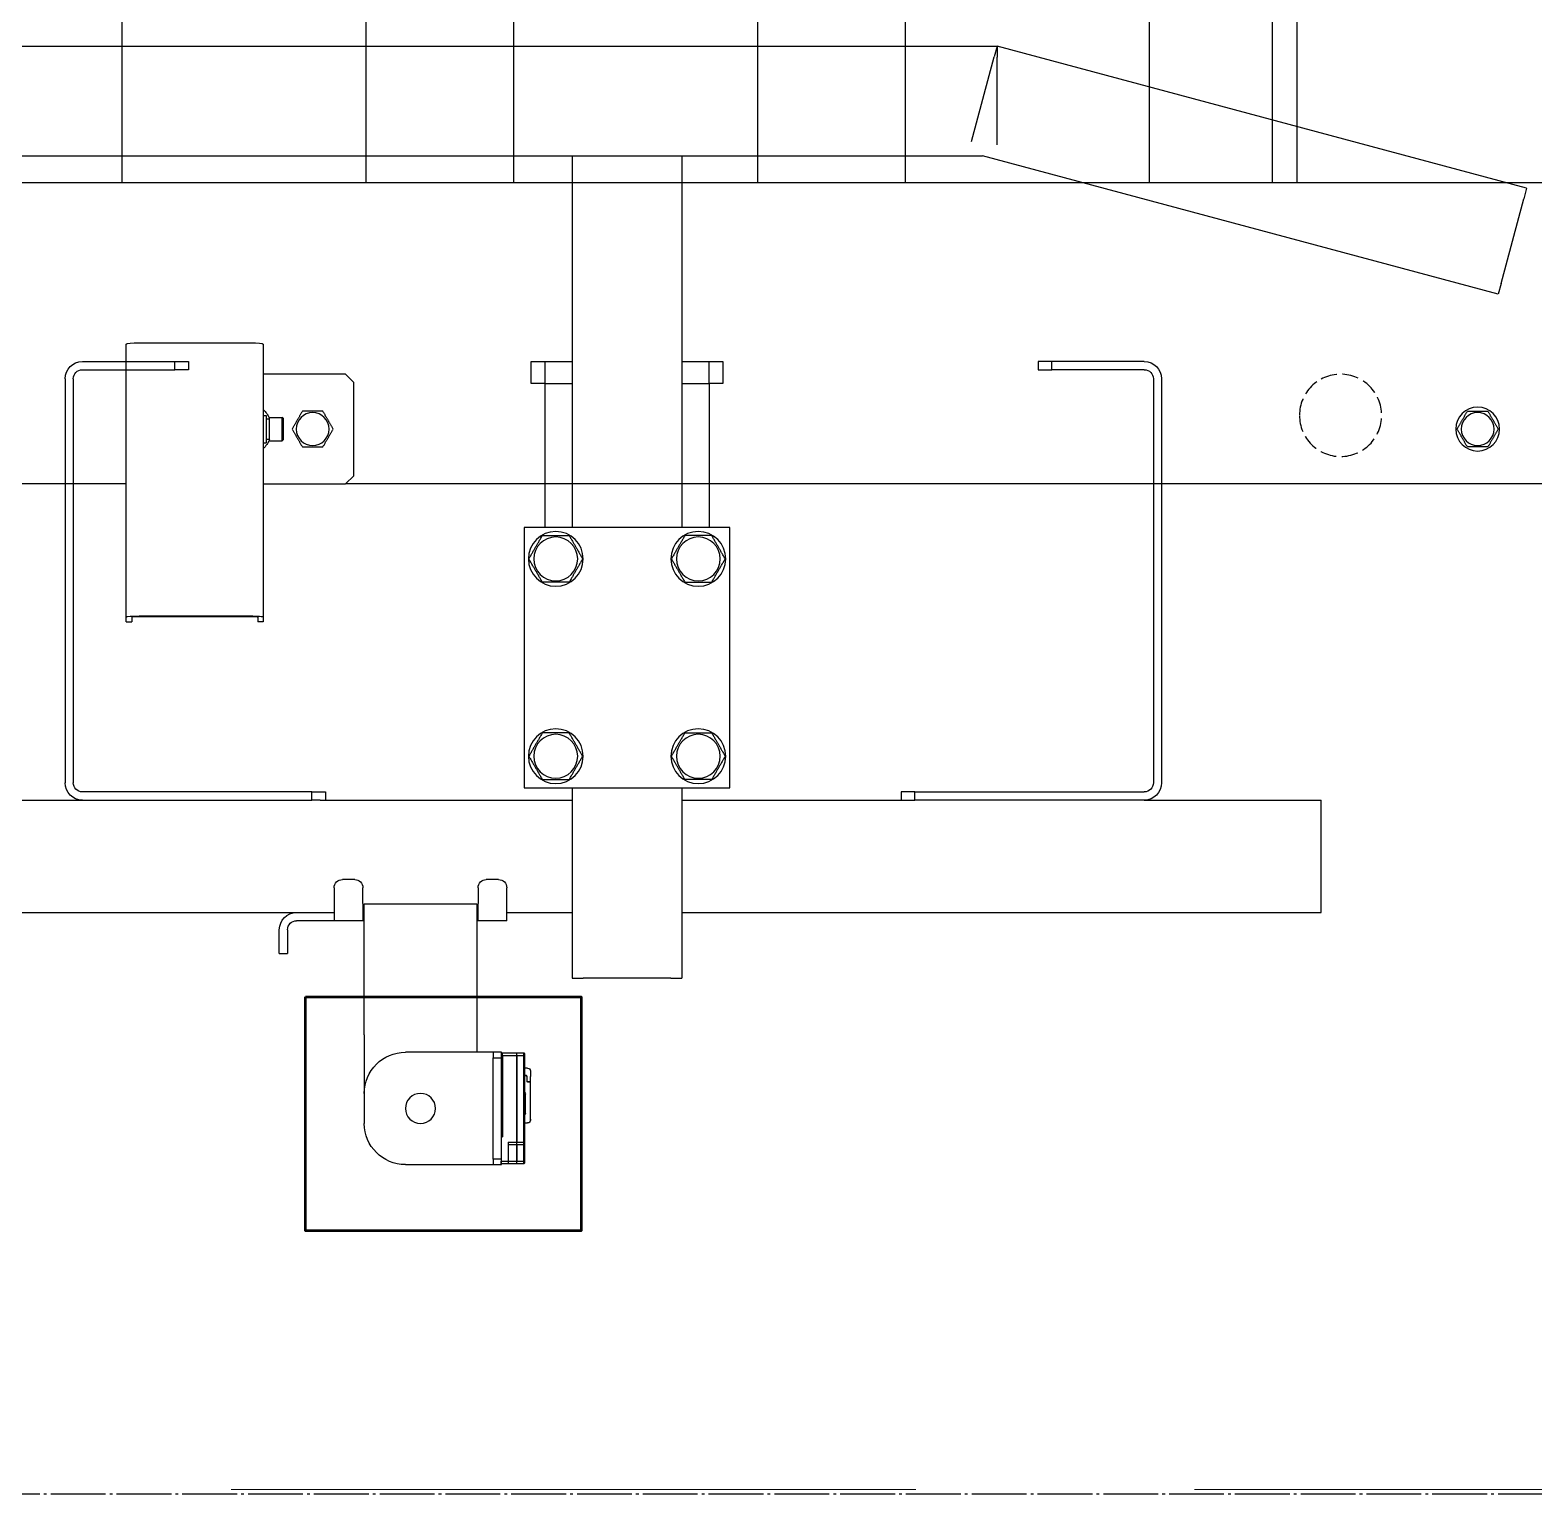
# Model space of a CAD drawing. Header units: millimetres. Extents: x -383313 to -161684, y -117025 to 99224.
# Drawn here: x -343914 to -343365, y -11582 to -11048 of the extents above; entities that cross this region are included whole.
import ezdxf

# ---------------------------------------------------------------- set-up
doc = ezdxf.new("R2010")
doc.units = ezdxf.units.MM
doc.header["$MEASUREMENT"] = 0
for name, pattern in [('DASHED', [0.75, 0.5, -0.25]), ('ESKD_shtrih', [4, 3, -1]), ('PS-GOST2.303 5', [24, 20, -1.5, 1, -1.5])]:
    doc.linetypes.add(name, pattern=pattern)
for name, color, linetype in [('PDF_Geometry', 7, 'Continuous'), ('PS_Оси', 5, 'PS-GOST2.303 5'), ('PV-3401', 7, 'Continuous')]:
    doc.layers.add(name, color=color, linetype=linetype)

# ---------------------------------------------------------------- blocks, each defined once
blk = doc.blocks.new('A$Cdbab0bab')
at = {"color": 3}
for p, q in [((125, 462), (125, -470)), ((115.81, -470), (115.81, 457)), ((169.69, -470), (169.69, 457)), ((258.69, -470), (258.69, 457)), ((312.56, -470), (312.56, 457)), ((401.56, -470), (401.56, 457)), ((455.44, -470), (455.44, 104)), ((544.44, -470), (544.44, 104)), ((2000, -470), (0, -470)), ((493, -528.97), (493, -628.59)), ((538.3, -528.56), (497.7, -528.56)), ((543, -628.59), (543, -528.97)), ((460, -543), (463, -540)), ((460, -577), (460, -543)), ((463, -540), (493, -540)), ((485.8, -556.05), (486.1, -555.75)), ((485.8, -556.05), (485.8, -563.95)), ((486.1, -564.25), (486.1, -555.75)), ((490.8, -555.75), (486.1, -555.75)), ((490.8, -564.25), (490.8, -555.75)), ((492, -556.3), (490.8, -556.3)), ((492, -555), (492, -565)), ((493, -555), (492, -555)), ((485.8, -563.95), (486.1, -564.25)), ((490.8, -564.25), (486.1, -564.25)), ((492, -563.7), (490.8, -563.7)), ((493, -565), (492, -565)), ((0, -580), (463, -580)), ((463, -580), (460, -577)), ((493, -580), (463, -580)), ((543, -580), (1463, -580)), ((493, -628.59), (493, -630.36)), ((493, -630.36), (495, -630.36)), ((495, -628.59), (495, -630.36)), ((538.3, -628.18), (497.7, -628.18)), ((538.3, -628.35), (497.7, -628.35)), ((541, -628.59), (541, -630.36)), ((543, -630.36), (541, -630.36)), ((543, -630.36), (543, -628.59))]:
    blk.add_line(p, q, dxfattribs=at)
at = {"color": 94, "linetype": 'ESKD_shtrih', "ltscale": 2}
blk.add_circle((100, -555), 15, dxfattribs=at)
at = {"color": 3}
for centre, radius in [((50, -560), 8), ((50, -560), 6), ((475, -560), 6)]:
    blk.add_circle(centre, radius, dxfattribs=at)
for start, end in [(134.427, 156.9261), (203.0739, 225.573)]:
    blk.add_arc((500, -560), 10, start, end, dxfattribs=at)
for centre, major_axis, start_param, end_param in [((497.7, -528.97), (-4.7, 0), 4.712389, 6.283185), ((538.3, -528.97), (-4.7, 0), 3.141593, 4.712389), ((497.7, -628.59), (4.7, 0), 1.570796, 3.141593), ((497.7, -628.59), (-2.7, 0), 4.712389, 6.283185), ((538.3, -628.59), (4.7, 0), 0, 1.570796), ((538.3, -628.59), (2.7, 0), 0, 1.570796)]:
    blk.add_ellipse(centre, major_axis=major_axis, ratio=0.087156, start_param=start_param, end_param=end_param, dxfattribs=at)
for points in [[(46.25, -553.5), (44.37, -556.75), (42.49, -560)], [(53.75, -553.5), (50, -553.5), (46.25, -553.5)], [(57.51, -560), (55.63, -556.75), (53.75, -553.5)], [(467.49, -560), (469.37, -556.75), (471.25, -553.5)], [(471.25, -553.5), (475, -553.5), (478.75, -553.5)], [(478.75, -553.5), (480.63, -556.75), (482.51, -560)], [(42.49, -560), (44.37, -563.25), (46.25, -566.5)], [(53.75, -566.5), (55.63, -563.25), (57.51, -560)], [(471.25, -566.5), (469.37, -563.25), (467.49, -560)], [(482.51, -560), (480.63, -563.25), (478.75, -566.5)], [(46.25, -566.5), (50, -566.5), (53.75, -566.5)], [(478.75, -566.5), (475, -566.5), (471.25, -566.5)]]:
    blk.add_rational_spline(points, [1.2245094272, 1.41394169484, 1.2245094272], degree=2, dxfattribs=at)
blk = doc.blocks.new('A$Cf5759c35')
at = {"layer": 'PDF_Geometry', "color": 8, "lineweight": 13}
for points in [[(14621.76, 6684.43), (14871.53, 6684.43)], [(14973.13, 6684.43), (15222.9, 6684.43)]]:
    blk.add_lwpolyline(points, dxfattribs=at)
blk = doc.blocks.new('*U205')
at = {"layer": 'PV-3401'}
for p, q in [((15049.77, -3884.19), (15078.47, -3884.19)), ((15078.47, -3884.19), (15081.77, -3884.19)), ((15081.77, -3886.19), (15081.77, -3884.19)), ((15081.77, -3884.19), (15084.77, -3884.19)), ((15084.77, -3884.19), (15084.77, -3886.19)), ((15084.77, -3886.19), (15081.77, -3886.19)), ((15081.77, -3886.19), (15081.77, -3923.19)), ((15087.26, -3884.44), (15084.76, -3884.44)), ((15084.76, -3884.44), (15084.76, -3885.44)), ((15084.76, -3885.44), (15087.26, -3885.44)), ((15084.77, -3886.19), (15084.77, -3923.19)), ((15090.44, -3884.44), (15087.26, -3884.44)), ((15087.26, -3885.44), (15087.26, -3884.44)), ((15087.26, -3892.44), (15087.26, -3885.44)), ((15087.26, -3885.44), (15090.44, -3885.44)), ((15090.44, -3884.44), (15090.44, -3885.44)), ((15090.44, -3884.46), (15090.46, -3884.46)), ((15090.44, -3891.44), (15090.44, -3885.44)), ((15090.44, -3885.45), (15090.46, -3885.45)), ((15092.96, -3884.44), (15090.46, -3884.44)), ((15090.46, -3884.44), (15090.46, -3885.44)), ((15090.46, -3885.44), (15090.46, -3891.44)), ((15090.46, -3885.44), (15092.96, -3885.44)), ((15092.96, -3884.44), (15092.96, -3885.44)), ((15093.26, -3884.74), (15092.96, -3884.44)), ((15092.96, -3885.44), (15092.96, -3891.44)), ((15093.26, -3885.56), (15092.96, -3885.44)), ((15093.26, -3885.56), (15093.26, -3884.74)), ((15093.26, -3891.74), (15093.26, -3885.56)), ((15084.77, -3894.39), (15085.16, -3894.39)), ((15085.16, -3923.94), (15085.16, -3894.39)), ((15090.44, -3891.44), (15087.26, -3891.44)), ((15087.26, -3892.44), (15090.44, -3892.44)), ((15090.44, -3891.44), (15090.44, -3892.44)), ((15090.44, -3891.46), (15090.46, -3891.46)), ((15090.44, -3923.94), (15090.44, -3892.44)), ((15090.44, -3892.45), (15090.46, -3892.45)), ((15090.46, -3891.44), (15090.46, -3892.44)), ((15092.96, -3891.44), (15090.46, -3891.44)), ((15090.46, -3892.44), (15092.96, -3892.44)), ((15090.46, -3892.44), (15090.46, -3923.94)), ((15092.96, -3891.44), (15092.96, -3892.44)), ((15093.26, -3891.74), (15092.96, -3891.44)), ((15092.96, -3892.44), (15092.96, -3923.94)), ((15093.26, -3892.56), (15092.96, -3892.44)), ((15093.26, -3892.56), (15093.26, -3891.74)), ((15093.26, -3923.81), (15093.26, -3892.56)), ((15034.77, -3910.19), (15034.77, -3899.19)), ((15093.26, -3899.39), (15094.36, -3899.39)), ((15095.35, -3900.39), (15095.35, -3900.49)), ((15095.36, -3900.78), (15095.36, -3900.39)), ((15093.26, -3906.01), (15093.27, -3906.01)), ((15093.27, -3906.01), (15093.26, -3906.05)), ((15093.56, -3902.89), (15093.56, -3909.89)), ((15095.36, -3900.89), (15095.36, -3914.38)), ((15034.77, -3931.58), (15034.77, -3910.19)), ((15084.77, -3914.38), (15085.16, -3914.38)), ((15085.16, -3914.39), (15084.77, -3914.39)), ((15084.77, -3915.89), (15085.16, -3915.89)), ((15085.03, -3914.39), (15085.03, -3914.38)), ((15093.26, -3916.69), (15093.86, -3916.69)), ((15093.87, -3916.7), (15093.26, -3916.7)), ((15093.36, -3911.64), (15093.36, -3912.89)), ((15093.36, -3912.89), (15093.36, -3914.13)), ((15093.86, -3916.69), (15093.93, -3916.69)), ((15094.06, -3916.49), (15094.06, -3914.38)), ((15094.36, -3914.38), (15094.06, -3914.38)), ((15094.07, -3914.39), (15094.06, -3914.39)), ((15094.07, -3916.39), (15094.07, -3914.39)), ((15094.36, -3914.39), (15094.07, -3914.39)), ((15094.07, -3916.39), (15094.07, -3916.5)), ((15094.36, -3914.38), (15095.36, -3914.38)), ((15095.36, -3914.39), (15094.36, -3914.39)), ((15094.56, -3914.39), (15094.56, -3914.38)), ((15095.09, -3914.38), (15095.09, -3914.39)), ((15095.36, -3914.38), (15095.36, -3914.39)), ((15095.36, -3914.39), (15095.36, -3916.39)), ((15095.36, -3918.39), (15095.36, -3916.39)), ((15094.36, -3919.39), (15093.26, -3919.39)), ((15095.36, -3918.59), (15095.34, -3918.59)), ((15095.36, -3918.59), (15095.36, -3918.39)), ((15078.47, -3925.19), (15049.77, -3925.19)), ((15075.77, -3931.58), (15075.77, -3925.19)), ((15081.77, -3925.19), (15078.47, -3925.19)), ((15081.77, -3923.19), (15084.77, -3923.19)), ((15081.77, -3925.19), (15081.77, -3923.19)), ((15084.77, -3925.19), (15081.77, -3925.19)), ((15084.77, -3923.19), (15084.77, -3925.19)), ((15084.77, -3924.29), (15085.16, -3924.29)), ((15084.77, -3924.94), (15085.16, -3924.94)), ((15090.44, -3923.94), (15085.16, -3923.94)), ((15085.16, -3923.94), (15085.16, -3924.94)), ((15085.16, -3924.94), (15090.44, -3924.94)), ((15090.44, -3923.93), (15090.46, -3923.93)), ((15090.44, -3923.94), (15090.44, -3924.94)), ((15090.44, -3924.92), (15090.46, -3924.92)), ((15092.96, -3923.94), (15090.46, -3923.94)), ((15090.46, -3923.94), (15090.46, -3924.94)), ((15090.46, -3924.94), (15092.96, -3924.94)), ((15093.26, -3923.81), (15092.96, -3923.94)), ((15092.96, -3923.94), (15092.96, -3924.94)), ((15092.96, -3924.94), (15093.26, -3924.64)), ((15093.26, -3924.64), (15093.26, -3923.81)), ((15034.77, -3931.58), (15034.77, -3936.03)), ((15075.77, -3936.03), (15075.77, -3931.58)), ((15034.77, -3936.03), (15034.77, -3977.34)), ((15075.77, -3977.34), (15075.77, -3936.03)), ((15110.62, -4021.69), (15110.62, -3952.19)), ((15110.62, -3952.19), (15114.62, -3952.19)), ((15146.62, -3952.19), (15114.62, -3952.19)), ((15146.62, -3952.19), (15150.62, -3952.19)), ((15150.62, -4021.69), (15150.62, -3952.19)), ((15003.77, -3961.19), (15003.77, -3964.19)), ((15003.77, -3961.19), (15006.77, -3961.19)), ((15003.77, -3964.19), (15003.77, -3969.89)), ((15006.77, -3964.19), (15006.77, -3961.19)), ((15006.77, -3969.89), (15006.77, -3964.19)), ((14883.87, -3976.19), (15023.77, -3976.19)), ((15023.77, -3973.19), (15010.07, -3973.19)), ((15023.77, -3979.49), (15023.77, -3973.19)), ((15034.27, -3973.19), (15023.77, -3973.19)), ((15034.27, -3979.49), (15034.27, -3973.19)), ((15034.77, -3973.19), (15034.27, -3973.19)), ((15034.27, -3976.19), (15034.77, -3976.19)), ((15034.77, -3977.34), (15034.77, -3979.19)), ((15076.27, -3973.19), (15075.77, -3973.19)), ((15075.77, -3976.19), (15076.27, -3976.19)), ((15075.77, -3979.19), (15075.77, -3977.34)), ((15076.27, -3973.19), (15076.27, -3979.49)), ((15086.77, -3973.19), (15076.27, -3973.19)), ((15086.77, -3973.19), (15086.77, -3979.49)), ((15086.77, -3976.19), (15110.62, -3976.19)), ((15150.62, -3976.19), (15383.87, -3976.19)), ((15383.87, -3976.19), (15383.87, -3979.69)), ((15023.77, -3985.19), (15023.77, -3979.49)), ((15034.27, -3979.49), (15034.27, -3985.19)), ((15075.77, -3979.19), (15034.77, -3979.19)), ((15076.27, -3985.19), (15076.27, -3979.49)), ((15086.77, -3979.49), (15086.77, -3985.19)), ((15383.87, -3979.69), (15383.87, -4013.69)), ((15031.27, -3988.19), (15026.77, -3988.19)), ((15083.77, -3988.19), (15079.27, -3988.19)), ((15383.87, -4013.69), (15383.87, -4017.19)), ((14883.87, -4017.19), (14931.92, -4017.19)), ((14931.92, -4017.19), (15015.62, -4017.19)), ((15015.62, -4020.19), (14931.92, -4020.19)), ((15018.62, -4017.19), (15015.62, -4017.19)), ((15015.62, -4017.19), (15015.62, -4020.19)), ((15015.62, -4020.19), (15020.62, -4020.19)), ((15018.62, -4017.19), (15110.62, -4017.19)), ((15020.62, -4020.19), (15020.62, -4017.19)), ((15150.62, -4017.19), (15232.62, -4017.19)), ((15230.62, -4020.19), (15230.62, -4017.19)), ((15235.62, -4020.19), (15230.62, -4020.19)), ((15232.62, -4017.19), (15235.62, -4017.19)), ((15235.62, -4017.19), (15235.62, -4020.19)), ((15319.32, -4017.19), (15235.62, -4017.19)), ((15235.62, -4020.19), (15319.32, -4020.19)), ((15319.32, -4017.19), (15383.87, -4017.19)), ((14925.62, -4170.89), (14925.62, -4023.49)), ((14928.62, -4170.89), (14928.62, -4023.49)), ((15093.12, -4021.69), (15168.12, -4021.69)), ((15093.12, -4116.69), (15093.12, -4021.69)), ((15168.12, -4021.69), (15168.12, -4116.69)), ((15322.62, -4170.89), (15322.62, -4023.49)), ((15325.62, -4170.89), (15325.62, -4023.49)), ((15168.12, -4116.69), (15093.12, -4116.69)), ((15100.62, -4169.19), (15100.62, -4116.69)), ((15110.62, -4252.19), (15110.62, -4116.69)), ((15150.62, -4252.19), (15150.62, -4116.69)), ((15160.62, -4169.19), (15160.62, -4116.69)), ((15100.62, -4169.19), (15095.62, -4169.19)), ((15095.62, -4169.19), (15095.62, -4177.19)), ((15100.62, -4177.19), (15100.62, -4169.19)), ((15100.62, -4169.19), (15110.62, -4169.19)), ((15150.62, -4169.19), (15160.62, -4169.19)), ((15160.62, -4169.19), (15160.62, -4177.19)), ((15165.62, -4169.19), (15160.62, -4169.19)), ((15165.62, -4177.19), (15165.62, -4169.19)), ((14931.92, -4174.19), (14965.62, -4174.19)), ((14970.62, -4174.19), (14965.62, -4174.19)), ((14965.62, -4174.19), (14965.62, -4177.19)), ((14970.62, -4177.19), (14970.62, -4174.19)), ((15280.62, -4177.19), (15280.62, -4174.19)), ((15280.62, -4174.19), (15285.62, -4174.19)), ((15319.32, -4174.19), (15285.62, -4174.19)), ((15285.62, -4174.19), (15285.62, -4177.19)), ((14931.92, -4177.19), (14965.62, -4177.19)), ((14965.62, -4177.19), (14970.62, -4177.19)), ((15095.62, -4177.19), (15100.62, -4177.19)), ((15100.62, -4177.19), (15110.62, -4177.19)), ((15150.62, -4177.19), (15160.62, -4177.19)), ((15160.62, -4177.19), (15165.62, -4177.19)), ((15285.62, -4177.19), (15280.62, -4177.19)), ((15319.32, -4177.19), (15285.62, -4177.19)), ((15448.45, -4201.79), (15260.35, -4252.19)), ((15449.49, -4205.65), (15448.45, -4201.79)), ((15449.49, -4205.65), (15457.77, -4236.56)), ((15458.8, -4240.42), (15265.62, -4292.19)), ((15458.8, -4240.42), (15457.77, -4236.56)), ((13720.88, -4252.19), (15260.35, -4252.19)), ((15265.62, -4256.19), (15265.62, -4288.19)), ((15256.3, -4257.41), (15264.58, -4288.32)), ((15265.62, -4292.19), (15264.58, -4288.32)), ((15265.62, -4292.19), (15265.62, -4288.19)), ((13715.62, -4292.19), (15265.62, -4292.19))]:
    blk.add_line(p, q, dxfattribs=at)
for centre, radius in [((15055.27, -3904.69), 5.5), ((15104.62, -4033.19), 10), ((15104.62, -4033.19), 8), ((15156.62, -4033.19), 10), ((15156.62, -4033.19), 8), ((15104.62, -4105.19), 10), ((15104.62, -4105.19), 8), ((15156.62, -4105.19), 10), ((15156.62, -4105.19), 8)]:
    blk.add_circle(centre, radius, dxfattribs=at)
for centre, radius, start, end in [((15049.77, -3899.19), 15, 90, 180), ((15085.76, -3900.39), 1, 126.8699, 171.8904), ((15094.36, -3900.39), 1, 360, 90), ((15092.56, -3902.89), 1, 360, 45.573), ((15049.77, -3910.19), 15, 180, 270), ((15092.56, -3909.89), 1, 314.427, 360), ((15092.06, -3912.89), 1.8, 43.7617, 48.1897), ((15092.06, -3912.89), 1.8, -48.1897, -43.7617), ((15093.86, -3916.49), 0.2, -90, 0), ((15094.36, -3918.39), 1, 270, 360), ((15010.07, -3969.89), 6.3, 180, 270), ((15010.07, -3969.89), 3.3, 180, 270), ((15026.77, -3985.19), 3, 180, 270), ((15031.27, -3985.19), 3, 270, 360), ((15079.27, -3985.19), 3, 180, 270), ((15083.77, -3985.19), 3, -90, 0), ((14931.92, -4023.49), 6.3, 90, 180), ((14931.92, -4023.49), 3.3, 90, 180), ((15319.32, -4023.49), 6.3, 0, 90), ((15319.32, -4023.49), 3.3, 360, 90), ((14931.92, -4170.89), 6.3, 180, 270), ((14931.92, -4170.89), 3.3, 180, 270), ((15319.32, -4170.89), 3.3, 270, 0), ((15319.32, -4170.89), 6.3, -90, 0)]:
    blk.add_arc(centre, radius, start, end, dxfattribs=at)
for points, knots in [([(15095.36, -3900.39), (15095.36, -3900.39), (15095.36, -3900.39), (15095.35, -3900.39), (15095.34, -3900.39), (15095.34, -3900.39)], [-0.74236815, -0.74236815, -0.74236815, -0.74236815, -0.70256014, -0.70256014, -0.69530144, -0.69530144, -0.69530144, -0.69530144]), ([(15095.34, -3900.39), (15095.35, -3900.47), (15095.36, -3900.55), (15095.36, -3900.72), (15095.36, -3900.8), (15095.36, -3900.89)], [0, 0, 0, 0, 0.5, 0.5, 1, 1, 1, 1]), ([(15094.07, -3916.5), (15094.07, -3916.52), (15094.07, -3916.55), (15094.05, -3916.6), (15094.03, -3916.62), (15094, -3916.66), (15093.97, -3916.67), (15093.92, -3916.69), (15093.9, -3916.7), (15093.87, -3916.7)], [-0.09048, -0.09048, -0.09048, -0.09048, -0.08293134, -0.08293134, -0.07538268, -0.07538268, -0.06784607, -0.06784607, -0.06030946, -0.06030946, -0.06030946, -0.06030946])]:
    blk.add_open_spline(points, degree=3, knots=knots, dxfattribs=at)
for points in [[(15094.8, -4033.19), (15097.26, -4028.94), (15099.71, -4024.69)], [(15099.71, -4024.69), (15104.62, -4024.69), (15109.53, -4024.69)], [(15109.53, -4024.69), (15111.98, -4028.94), (15114.43, -4033.19)], [(15151.71, -4024.69), (15149.26, -4028.94), (15146.8, -4033.19)], [(15161.53, -4024.69), (15156.62, -4024.69), (15151.71, -4024.69)], [(15166.43, -4033.19), (15163.98, -4028.94), (15161.53, -4024.69)], [(15099.71, -4041.69), (15097.26, -4037.44), (15094.8, -4033.19)], [(15114.43, -4033.19), (15111.98, -4037.44), (15109.53, -4041.69)], [(15146.8, -4033.19), (15149.26, -4037.44), (15151.71, -4041.69)], [(15161.53, -4041.69), (15163.98, -4037.44), (15166.43, -4033.19)], [(15109.53, -4041.69), (15104.62, -4041.69), (15099.71, -4041.69)], [(15151.71, -4041.69), (15156.62, -4041.69), (15161.53, -4041.69)], [(15099.71, -4096.69), (15097.26, -4100.94), (15094.8, -4105.19)], [(15109.53, -4096.69), (15104.62, -4096.69), (15099.71, -4096.69)], [(15114.43, -4105.19), (15111.98, -4100.94), (15109.53, -4096.69)], [(15146.8, -4105.19), (15149.26, -4100.94), (15151.71, -4096.69)], [(15151.71, -4096.69), (15156.62, -4096.69), (15161.53, -4096.69)], [(15161.53, -4096.69), (15163.98, -4100.94), (15166.43, -4105.19)], [(15094.8, -4105.19), (15097.26, -4109.44), (15099.71, -4113.69)], [(15109.53, -4113.69), (15111.98, -4109.44), (15114.43, -4105.19)], [(15151.71, -4113.69), (15149.26, -4109.44), (15146.8, -4105.19)], [(15166.43, -4105.19), (15163.98, -4109.44), (15161.53, -4113.69)], [(15099.71, -4113.69), (15104.62, -4113.69), (15109.53, -4113.69)], [(15161.53, -4113.69), (15156.62, -4113.69), (15151.71, -4113.69)]]:
    blk.add_rational_spline(points, [1.22364575665, 1.41294441399, 1.22364575665], degree=2, dxfattribs=at)

msp = doc.modelspace()

# ---------------------------------------------------------------- linework, layer by layer
at = {"lineweight": 50, "ltscale": 100}
msp.add_lwpolyline([(-343813.13275, -11400.68134), (-343712.52951, -11400.68134), (-343712.52951, -11486.13453), (-343813.13275, -11486.13453)], close=True, dxfattribs=at)
at = {"layer": 'PS_Оси'}
msp.add_lwpolyline([(-359840.70678, -11582.0977), (-355014.05882, -11582.0977), (-350514.05882, -11582.0977), (-345514.05882, -11582.0977), (-340514.05882, -11582.0977), (-335514.05882, -11582.0977), (-330514.05882, -11582.0977), (-325514.05882, -11582.0977), (-320514.05882, -11582.0977), (-316483.98892, -11582.0977)], dxfattribs=at)

# ---------------------------------------------------------------- block references
at = {"ltscale": 100}
msp.add_blockref('A$Cf5759c35', (-358461.97282, -18264.93104), dxfattribs=at)
at = {"linetype": 'DASHED', "xscale": -1}
msp.add_blockref('A$Cdbab0bab', (-343335.51332, -10633.59915), dxfattribs=at)
at = {"layer": 'PV-3401', "xscale": -1, "rotation": 180}
msp.add_blockref('*U205', (-358826.44461, -15346.14729), dxfattribs=at)

doc.saveas('drawing.dxf')
